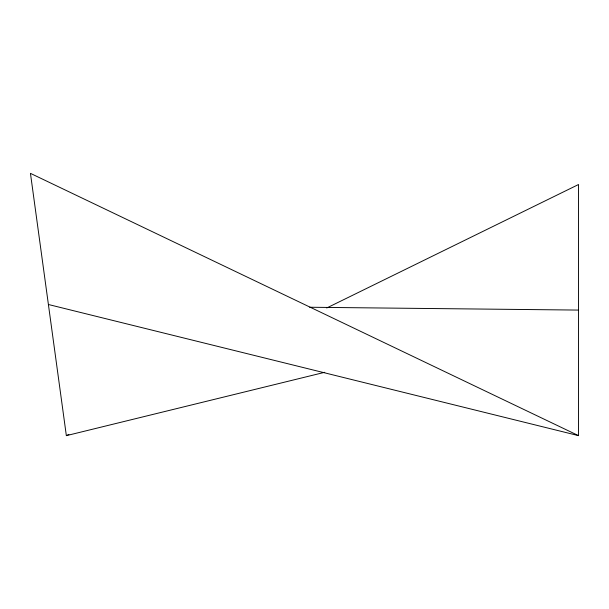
<?xml version="1.0" encoding="UTF-8"?>
<svg xmlns="http://www.w3.org/2000/svg" width="609" height="609" viewBox="0 0 609 609"><rect width="100%" height="100%" fill="white"/><g stroke="black" fill="none" stroke-linecap="round" stroke-linejoin="round"><path stroke-width="0.91" d="M326.721 307.987L578.55 184.512L578.55 435.648L30.45 173.352L66.351 435.648L68.916 434.392M66.351 435.648L324.757 372.297M309.676 307.248L578.55 310.08M48.4 304.5L578.55 435.648"/></g></svg>
